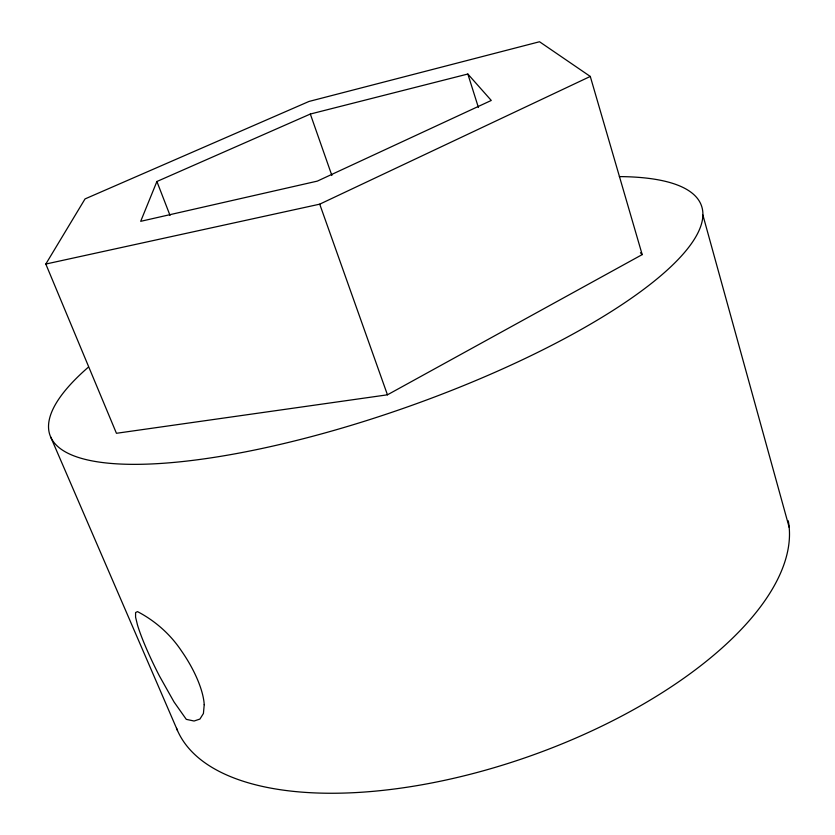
<?xml version="1.0" encoding="UTF-8"?>
<svg xmlns="http://www.w3.org/2000/svg" width="835" height="835" viewBox="0 0 835 835"><rect width="100%" height="100%" fill="white"/><g stroke="black" fill="none" stroke-linecap="round" stroke-linejoin="round"><path stroke-width="1.25" d="M156.896 181.498L140.687 221.327L317.321 181.122L491.272 100.45L467.84 74.023L310.328 114.04L156.896 181.498L170.027 215.409M45.81 264.048L85.045 198.918L309.023 101.442L539.525 41.75L590.282 76.444L642.188 254.612L387.45 394.809L116.441 433.292L45.81 264.048L319.721 204.168L590.282 76.444M640.445 252.723L642.188 254.612M50.684 437.008L177.511 730.562M319.721 204.168L387.45 394.809M310.328 114.04L331.871 175.465M467.84 74.023L478.392 107.433M702.893 215.054L789.19 527.396M619.361 176.592A345.366 92.08 -19.4 0 1 620.322 305.704A345.366 92.08 -19.4 0 1 187.562 460.993A345.366 92.08 -19.4 0 1 88.416 367.118M788.261 520.8A323.354 146.125 -19.4 0 1 521.249 759.098A323.354 146.125 -19.4 0 1 176.509 728.172M204.22 704.667L203.416 713.497L199.93 719.06L194.075 721.022L186.288 719.352L174.035 701.964L159.485 676.089A62.134 8.141 63.4 0 1 137.493 625.029L135.583 617.148L135.583 612.546L137.514 611.617C155.153 620.843 170.361 634.214 181.487 650.956A62.061 22.691 56.7 0 1 204.22 704.667"/></g></svg>
